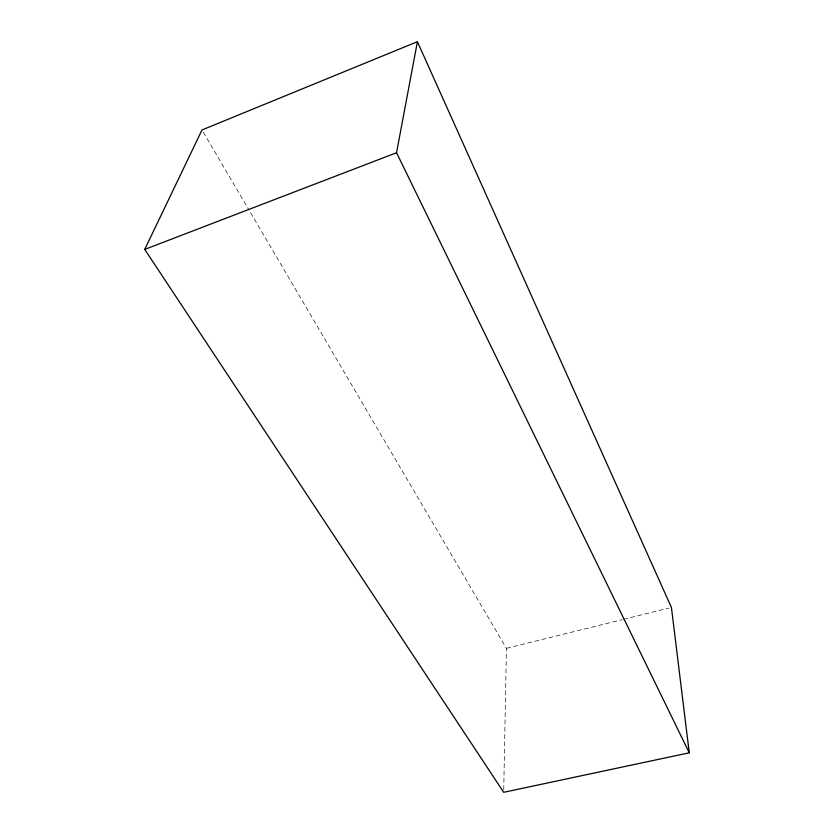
<?xml version="1.0" encoding="UTF-8"?>
<svg xmlns="http://www.w3.org/2000/svg" width="834" height="834" viewBox="0 0 834 834"><rect width="100%" height="100%" fill="white"/><g stroke="black" fill="none" stroke-linecap="round" stroke-linejoin="round"><path stroke-width="0.63" stroke-dasharray="4.17 3.13" d="M503.746 789.704L506.415 648.32L249.418 210.752M506.415 648.32L622.3 619.641M623.561 619.328L668.91 608.101M203.298 132.22L248.761 209.636"/><path stroke-width="1.25" d="M689.259 752.8L396.546 152.737L417.407 41.7L201.974 129.968L144.741 249.408L503.694 792.3L689.259 752.8L671.433 607.475L417.407 41.7M144.741 249.408L396.546 152.737"/></g></svg>
